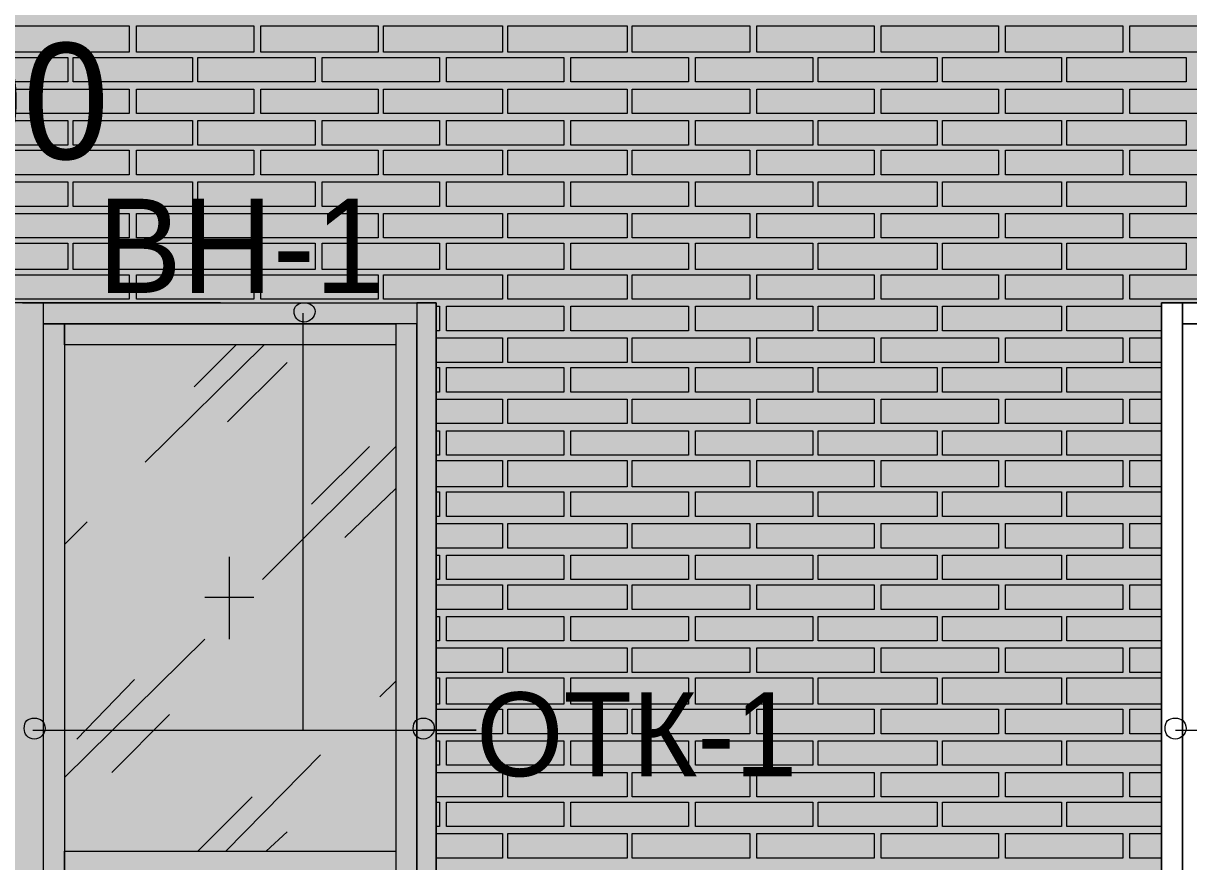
# Model space of a CAD drawing. Header units: millimetres. Extents: x -28928 to 100580, y -22867 to 36490.
# Drawn here: x -14820 to -12007, y 5580 to 7605 of the extents above; entities that cross this region are included whole.
import ezdxf

# ---------------------------------------------------------------- set-up
doc = ezdxf.new("R2010")
doc.units = ezdxf.units.MM
doc.layers.add('PDF _Геометрия', color=7, linetype='Continuous', true_color=0x8f8e8d)
doc.layers.add('PDF _Сплошная заливка', color=7, linetype='Continuous', true_color=0xffffff)
doc.layers.add('PDF _Текст', color=7, linetype='Continuous')

msp = doc.modelspace()

# ---------------------------------------------------------------- hatches: boundary and pattern name
at = {"layer": 'PDF _Сплошная заливка', "true_color": 0xdcd6cf, "transparency": 33554559}
h = msp.add_hatch(color=254, dxfattribs=at)
h.paths.add_polyline_path([(-15922.40610003837, -4713.187073485198), (-15922.40610003837, -1463.956304254396), (-13823.94456157681, -1463.956304254396), (-13823.94456157681, -4713.187073485198), (-13561.63686926911, -4713.187073485198), (-13561.63686926911, -1163.571688869772), (-19459.3291769615, -1163.571688869772), (-19459.3291769615, -4713.187073485198), (-17919.32917696148, -4713.187073485198), (-17919.32917696148, -1463.956304254396), (-16518.94456157684, -1463.956304254396), (-16518.94456157684, -4713.187073485198)])
h.paths.add_polyline_path([(-19700.48302311534, -482.4178427159131), (-9335.098407730602, -482.4178427159131), (-9335.098407730602, 4217.966772668751), (-12072.40610003833, 4217.966772668751), (-12072.40610003833, 6929.889849591866), (-9335.098407730602, 6929.889849591866), (-9335.098407730602, 9028.35138805342), (-21815.86763849998, 9028.35138805342), (-21815.86763849998, -4713.187073485198), (-19776.63686926919, -4713.187073485198), (-19776.63686926919, -727.8024581005411), (-19730.09840773073, -727.8024581005411), (-19730.09840773073, -820.8793811774594), (-19708.94456157688, -820.8793811774594), (-19708.94456157688, -719.3409196389985), (-19700.48302311534, -719.3409196389985)])
h.paths.add_polyline_path([(-10972.40610003832, -4713.187073485198), (-10972.40610003832, -1463.956304254396), (-9576.252253884453, -1463.956304254396), (-9576.252253884453, -4713.187073485198), (-9335.098407730602, -4713.187073485198), (-9335.098407730602, -1163.571688869772), (-13383.9445615768, -1163.571688869772), (-13383.9445615768, -4713.187073485198), (-13121.63686926912, -4713.187073485198), (-13121.63686926912, -1463.956304254396), (-11323.55994619217, -1463.956304254396), (-11323.55994619217, -4713.187073485198)])

# ---------------------------------------------------------------- linework, layer by layer
at = {"layer": 'PDF _Геометрия', "lineweight": 9}
for points in [[(-14564.32917696143, 7534.889849591858), (-14703.94456157682, 7534.889849591858), (-14847.79071542299, 7534.889849591858), (-14847.79071542299, 7598.351388053397), (-14703.94456157682, 7598.351388053397), (-14564.32917696143, 7598.351388053397)], [(-14263.94456157683, 7534.889849591858), (-14407.79071542298, 7534.889849591858), (-14547.40610003836, 7534.889849591858), (-14547.40610003836, 7598.351388053397), (-14407.79071542298, 7598.351388053397), (-14263.94456157683, 7598.351388053397)], [(-13963.5599461922, 7534.889849591858), (-14107.40610003835, 7534.889849591858), (-14247.02148465374, 7534.889849591858), (-14247.02148465374, 7598.351388053397), (-14107.40610003835, 7598.351388053397), (-13963.5599461922, 7598.351388053397)], [(-13663.17533080758, 7534.889849591858), (-13807.02148465374, 7534.889849591858), (-13950.86763849989, 7534.889849591858), (-13950.86763849989, 7598.351388053397), (-13807.02148465374, 7598.351388053397), (-13663.17533080758, 7598.351388053397)], [(-13362.79071542297, 7534.889849591858), (-13506.63686926912, 7534.889849591858), (-13650.48302311527, 7534.889849591858), (-13650.48302311527, 7598.351388053397), (-13506.63686926912, 7598.351388053397), (-13362.79071542297, 7598.351388053397)], [(-13066.63686926911, 7534.889849591858), (-13206.25225388449, 7534.889849591858), (-13350.09840773066, 7534.889849591858), (-13350.09840773066, 7598.351388053397), (-13206.25225388449, 7598.351388053397), (-13066.63686926911, 7598.351388053397)], [(-12766.2522538845, 7534.889849591858), (-12905.86763849989, 7534.889849591858), (-13049.71379234604, 7534.889849591858), (-13049.71379234604, 7598.351388053397), (-12905.86763849989, 7598.351388053397), (-12766.2522538845, 7598.351388053397)], [(-12465.86763849988, 7534.889849591858), (-12605.48302311526, 7534.889849591858), (-12749.32917696141, 7534.889849591858), (-12749.32917696141, 7598.351388053397), (-12605.48302311526, 7598.351388053397), (-12465.86763849988, 7598.351388053397)], [(-12165.48302311525, 7534.889849591858), (-12309.32917696142, 7534.889849591858), (-12448.94456157681, 7534.889849591858), (-12448.94456157681, 7598.351388053397), (-12309.32917696142, 7598.351388053397), (-12165.48302311525, 7598.351388053397)], [(-11865.09840773065, 7534.889849591858), (-12008.94456157679, 7534.889849591858), (-12148.55994619218, 7534.889849591858), (-12148.55994619218, 7598.351388053397), (-12008.94456157679, 7598.351388053397), (-11865.09840773065, 7598.351388053397)], [(-14712.40610003836, 7522.19754189955), (-14712.40610003836, 7462.966772668795), (-15000.09840773068, 7462.966772668795), (-15000.09840773068, 7522.19754189955)], [(-14412.02148465374, 7522.19754189955), (-14412.02148465374, 7462.966772668795), (-14699.71379234606, 7462.966772668795), (-14699.71379234606, 7522.19754189955)], [(-14115.86763849989, 7522.19754189955), (-14115.86763849989, 7462.966772668795), (-14399.32917696143, 7462.966772668795), (-14399.32917696143, 7522.19754189955)], [(-13815.48302311527, 7522.19754189955), (-13815.48302311527, 7462.966772668795), (-14098.94456157682, 7462.966772668795), (-14098.94456157682, 7522.19754189955)], [(-13515.09840773066, 7522.19754189955), (-13515.09840773066, 7462.966772668795), (-13798.5599461922, 7462.966772668795), (-13798.5599461922, 7522.19754189955)], [(-13214.71379234604, 7522.19754189955), (-13214.71379234604, 7462.966772668795), (-13498.17533080757, 7462.966772668795), (-13498.17533080757, 7522.19754189955)], [(-12914.32917696141, 7522.19754189955), (-12914.32917696141, 7462.966772668795), (-13197.79071542297, 7462.966772668795), (-13197.79071542297, 7522.19754189955)], [(-12613.94456157681, 7522.19754189955), (-12613.94456157681, 7462.966772668795), (-12901.6368692691, 7462.966772668795), (-12901.6368692691, 7522.19754189955)], [(-12313.55994619218, 7522.19754189955), (-12313.55994619218, 7462.966772668795), (-12601.2522538845, 7462.966772668795), (-12601.2522538845, 7522.19754189955)], [(-12013.17533080756, 7522.19754189955), (-12013.17533080756, 7462.966772668795), (-12300.86763849987, 7462.966772668795), (-12300.86763849987, 7522.19754189955)], [(-14564.32917696143, 7386.812926514947), (-14703.94456157682, 7386.812926514947), (-14847.79071542299, 7386.812926514947), (-14847.79071542299, 7446.043695745706), (-14703.94456157682, 7446.043695745706), (-14564.32917696143, 7446.043695745706)], [(-14263.94456157683, 7386.812926514947), (-14407.79071542298, 7386.812926514947), (-14547.40610003836, 7386.812926514947), (-14547.40610003836, 7446.043695745706), (-14407.79071542298, 7446.043695745706), (-14263.94456157683, 7446.043695745706)], [(-13963.5599461922, 7386.812926514947), (-14107.40610003835, 7386.812926514947), (-14247.02148465374, 7386.812926514947), (-14247.02148465374, 7446.043695745706), (-14107.40610003835, 7446.043695745706), (-13963.5599461922, 7446.043695745706)], [(-13663.17533080758, 7386.812926514947), (-13807.02148465374, 7386.812926514947), (-13950.86763849989, 7386.812926514947), (-13950.86763849989, 7446.043695745706), (-13807.02148465374, 7446.043695745706), (-13663.17533080758, 7446.043695745706)], [(-13362.79071542297, 7386.812926514947), (-13506.63686926912, 7386.812926514947), (-13650.48302311527, 7386.812926514947), (-13650.48302311527, 7446.043695745706), (-13506.63686926912, 7446.043695745706), (-13362.79071542297, 7446.043695745706)], [(-13066.63686926911, 7386.812926514947), (-13206.25225388449, 7386.812926514947), (-13350.09840773066, 7386.812926514947), (-13350.09840773066, 7446.043695745706), (-13206.25225388449, 7446.043695745706), (-13066.63686926911, 7446.043695745706)], [(-12766.2522538845, 7386.812926514947), (-12905.86763849989, 7386.812926514947), (-13049.71379234604, 7386.812926514947), (-13049.71379234604, 7446.043695745706), (-12905.86763849989, 7446.043695745706), (-12766.2522538845, 7446.043695745706)], [(-12465.86763849988, 7386.812926514947), (-12605.48302311526, 7386.812926514947), (-12749.32917696141, 7386.812926514947), (-12749.32917696141, 7446.043695745706), (-12605.48302311526, 7446.043695745706), (-12465.86763849988, 7446.043695745706)], [(-12165.48302311525, 7386.812926514947), (-12309.32917696142, 7386.812926514947), (-12448.94456157681, 7386.812926514947), (-12448.94456157681, 7446.043695745706), (-12309.32917696142, 7446.043695745706), (-12165.48302311525, 7446.043695745706)], [(-11865.09840773065, 7386.812926514947), (-12008.94456157679, 7386.812926514947), (-12148.55994619218, 7386.812926514947), (-12148.55994619218, 7446.043695745706), (-12008.94456157679, 7446.043695745706), (-11865.09840773065, 7446.043695745706)], [(-14712.40610003836, 7369.889849591858), (-14712.40610003836, 7310.6590803611), (-15000.09840773068, 7310.6590803611), (-15000.09840773068, 7369.889849591858)], [(-14412.02148465374, 7369.889849591858), (-14412.02148465374, 7310.6590803611), (-14699.71379234606, 7310.6590803611), (-14699.71379234606, 7369.889849591858)], [(-14115.86763849989, 7369.889849591858), (-14115.86763849989, 7310.6590803611), (-14399.32917696143, 7310.6590803611), (-14399.32917696143, 7369.889849591858)], [(-13815.48302311527, 7369.889849591858), (-13815.48302311527, 7310.6590803611), (-14098.94456157682, 7310.6590803611), (-14098.94456157682, 7369.889849591858)], [(-13515.09840773066, 7369.889849591858), (-13515.09840773066, 7310.6590803611), (-13798.5599461922, 7310.6590803611), (-13798.5599461922, 7369.889849591858)], [(-13214.71379234604, 7369.889849591858), (-13214.71379234604, 7310.6590803611), (-13498.17533080757, 7310.6590803611), (-13498.17533080757, 7369.889849591858)], [(-12914.32917696141, 7369.889849591858), (-12914.32917696141, 7310.6590803611), (-13197.79071542297, 7310.6590803611), (-13197.79071542297, 7369.889849591858)], [(-12613.94456157681, 7369.889849591858), (-12613.94456157681, 7310.6590803611), (-12901.6368692691, 7310.6590803611), (-12901.6368692691, 7369.889849591858)], [(-12313.55994619218, 7369.889849591858), (-12313.55994619218, 7310.6590803611), (-12601.2522538845, 7310.6590803611), (-12601.2522538845, 7369.889849591858)], [(-12013.17533080756, 7369.889849591858), (-12013.17533080756, 7310.6590803611), (-12300.86763849987, 7310.6590803611), (-12300.86763849987, 7369.889849591858)], [(-14564.32917696143, 7238.736003438014), (-14703.94456157682, 7238.736003438014), (-14847.79071542299, 7238.736003438014), (-14847.79071542299, 7297.966772668791), (-14703.94456157682, 7297.966772668791), (-14564.32917696143, 7297.966772668791)], [(-14263.94456157683, 7238.736003438014), (-14407.79071542298, 7238.736003438014), (-14547.40610003836, 7238.736003438014), (-14547.40610003836, 7297.966772668791), (-14407.79071542298, 7297.966772668791), (-14263.94456157683, 7297.966772668791)], [(-13963.5599461922, 7238.736003438014), (-14107.40610003835, 7238.736003438014), (-14247.02148465374, 7238.736003438014), (-14247.02148465374, 7297.966772668791), (-14107.40610003835, 7297.966772668791), (-13963.5599461922, 7297.966772668791)], [(-13663.17533080758, 7238.736003438014), (-13807.02148465374, 7238.736003438014), (-13950.86763849989, 7238.736003438014), (-13950.86763849989, 7297.966772668791), (-13807.02148465374, 7297.966772668791), (-13663.17533080758, 7297.966772668791)], [(-13362.79071542297, 7238.736003438014), (-13506.63686926912, 7238.736003438014), (-13650.48302311527, 7238.736003438014), (-13650.48302311527, 7297.966772668791), (-13506.63686926912, 7297.966772668791), (-13362.79071542297, 7297.966772668791)], [(-13066.63686926911, 7238.736003438014), (-13206.25225388449, 7238.736003438014), (-13350.09840773066, 7238.736003438014), (-13350.09840773066, 7297.966772668791), (-13206.25225388449, 7297.966772668791), (-13066.63686926911, 7297.966772668791)], [(-12766.2522538845, 7238.736003438014), (-12905.86763849989, 7238.736003438014), (-13049.71379234604, 7238.736003438014), (-13049.71379234604, 7297.966772668791), (-12905.86763849989, 7297.966772668791), (-12766.2522538845, 7297.966772668791)], [(-12465.86763849988, 7238.736003438014), (-12605.48302311526, 7238.736003438014), (-12749.32917696141, 7238.736003438014), (-12749.32917696141, 7297.966772668791), (-12605.48302311526, 7297.966772668791), (-12465.86763849988, 7297.966772668791)], [(-12165.48302311525, 7238.736003438014), (-12309.32917696142, 7238.736003438014), (-12448.94456157681, 7238.736003438014), (-12448.94456157681, 7297.966772668791), (-12309.32917696142, 7297.966772668791), (-12165.48302311525, 7297.966772668791)], [(-11865.09840773065, 7238.736003438014), (-12008.94456157679, 7238.736003438014), (-12148.55994619218, 7238.736003438014), (-12148.55994619218, 7297.966772668791), (-12008.94456157679, 7297.966772668791), (-11865.09840773065, 7297.966772668791)], [(-14712.40610003836, 7221.812926514944), (-14712.40610003836, 7162.582157284171), (-15000.09840773068, 7162.582157284171), (-15000.09840773068, 7221.812926514944)], [(-14412.02148465374, 7221.812926514944), (-14412.02148465374, 7162.582157284171), (-14699.71379234606, 7162.582157284171), (-14699.71379234606, 7221.812926514944)], [(-14115.86763849989, 7221.812926514944), (-14115.86763849989, 7162.582157284171), (-14399.32917696143, 7162.582157284171), (-14399.32917696143, 7221.812926514944)], [(-13815.48302311527, 7221.812926514944), (-13815.48302311527, 7162.582157284171), (-14098.94456157682, 7162.582157284171), (-14098.94456157682, 7221.812926514944)], [(-13515.09840773066, 7221.812926514944), (-13515.09840773066, 7162.582157284171), (-13798.5599461922, 7162.582157284171), (-13798.5599461922, 7221.812926514944)], [(-13214.71379234604, 7221.812926514944), (-13214.71379234604, 7162.582157284171), (-13498.17533080757, 7162.582157284171), (-13498.17533080757, 7221.812926514944)], [(-12914.32917696141, 7221.812926514944), (-12914.32917696141, 7162.582157284171), (-13197.79071542297, 7162.582157284171), (-13197.79071542297, 7221.812926514944)], [(-12613.94456157681, 7221.812926514944), (-12613.94456157681, 7162.582157284171), (-12901.6368692691, 7162.582157284171), (-12901.6368692691, 7221.812926514944)], [(-12313.55994619218, 7221.812926514944), (-12313.55994619218, 7162.582157284171), (-12601.2522538845, 7162.582157284171), (-12601.2522538845, 7221.812926514944)], [(-12013.17533080756, 7221.812926514944), (-12013.17533080756, 7162.582157284171), (-12300.86763849987, 7162.582157284171), (-12300.86763849987, 7221.812926514944)], [(-14564.32917696143, 7086.428311130323), (-14703.94456157682, 7086.428311130323), (-14847.79071542299, 7086.428311130323), (-14847.79071542299, 7145.659080361096), (-14703.94456157682, 7145.659080361096), (-14564.32917696143, 7145.659080361096)], [(-14263.94456157683, 7086.428311130323), (-14407.79071542298, 7086.428311130323), (-14547.40610003836, 7086.428311130323), (-14547.40610003836, 7145.659080361096), (-14407.79071542298, 7145.659080361096), (-14263.94456157683, 7145.659080361096)], [(-13963.5599461922, 7086.428311130323), (-14107.40610003835, 7086.428311130323), (-14247.02148465374, 7086.428311130323), (-14247.02148465374, 7145.659080361096), (-14107.40610003835, 7145.659080361096), (-13963.5599461922, 7145.659080361096)], [(-13663.17533080758, 7086.428311130323), (-13807.02148465374, 7086.428311130323), (-13950.86763849989, 7086.428311130323), (-13950.86763849989, 7145.659080361096), (-13807.02148465374, 7145.659080361096), (-13663.17533080758, 7145.659080361096)], [(-13362.79071542297, 7086.428311130323), (-13506.63686926912, 7086.428311130323), (-13650.48302311527, 7086.428311130323), (-13650.48302311527, 7145.659080361096), (-13506.63686926912, 7145.659080361096), (-13362.79071542297, 7145.659080361096)], [(-13066.63686926911, 7086.428311130323), (-13206.25225388449, 7086.428311130323), (-13350.09840773066, 7086.428311130323), (-13350.09840773066, 7145.659080361096), (-13206.25225388449, 7145.659080361096), (-13066.63686926911, 7145.659080361096)], [(-12766.2522538845, 7086.428311130323), (-12905.86763849989, 7086.428311130323), (-13049.71379234604, 7086.428311130323), (-13049.71379234604, 7145.659080361096), (-12905.86763849989, 7145.659080361096), (-12766.2522538845, 7145.659080361096)], [(-12465.86763849988, 7086.428311130323), (-12605.48302311526, 7086.428311130323), (-12749.32917696141, 7086.428311130323), (-12749.32917696141, 7145.659080361096), (-12605.48302311526, 7145.659080361096), (-12465.86763849988, 7145.659080361096)], [(-12165.48302311525, 7086.428311130323), (-12309.32917696142, 7086.428311130323), (-12448.94456157681, 7086.428311130323), (-12448.94456157681, 7145.659080361096), (-12309.32917696142, 7145.659080361096), (-12165.48302311525, 7145.659080361096)], [(-11865.09840773065, 7086.428311130323), (-12008.94456157679, 7086.428311130323), (-12148.55994619218, 7086.428311130323), (-12148.55994619218, 7145.659080361096), (-12008.94456157679, 7145.659080361096), (-11865.09840773065, 7145.659080361096)], [(-14712.40610003836, 7073.736003438014), (-14712.40610003836, 7010.274464976475), (-15000.09840773068, 7010.274464976475), (-15000.09840773068, 7073.736003438014)], [(-14412.02148465374, 7073.736003438014), (-14412.02148465374, 7010.274464976475), (-14699.71379234606, 7010.274464976475), (-14699.71379234606, 7073.736003438014)], [(-14115.86763849989, 7073.736003438014), (-14115.86763849989, 7010.274464976475), (-14399.32917696143, 7010.274464976475), (-14399.32917696143, 7073.736003438014)], [(-13815.48302311527, 7073.736003438014), (-13815.48302311527, 7010.274464976475), (-14098.94456157682, 7010.274464976475), (-14098.94456157682, 7073.736003438014)], [(-13515.09840773066, 7073.736003438014), (-13515.09840773066, 7010.274464976475), (-13798.5599461922, 7010.274464976475), (-13798.5599461922, 7073.736003438014)], [(-13214.71379234604, 7073.736003438014), (-13214.71379234604, 7010.274464976475), (-13498.17533080757, 7010.274464976475), (-13498.17533080757, 7073.736003438014)], [(-12914.32917696141, 7073.736003438014), (-12914.32917696141, 7010.274464976475), (-13197.79071542297, 7010.274464976475), (-13197.79071542297, 7073.736003438014)], [(-12613.94456157681, 7073.736003438014), (-12613.94456157681, 7010.274464976475), (-12901.6368692691, 7010.274464976475), (-12901.6368692691, 7073.736003438014)], [(-12313.55994619218, 7073.736003438014), (-12313.55994619218, 7010.274464976475), (-12601.2522538845, 7010.274464976475), (-12601.2522538845, 7073.736003438014)], [(-12013.17533080756, 7073.736003438014), (-12013.17533080756, 7010.274464976475), (-12300.86763849987, 7010.274464976475), (-12300.86763849987, 7073.736003438014)], [(-14564.32917696143, 6938.35138805339), (-14703.94456157682, 6938.35138805339), (-14847.79071542299, 6938.35138805339), (-14847.79071542299, 6997.582157284167), (-14703.94456157682, 6997.582157284167), (-14564.32917696143, 6997.582157284167)], [(-14263.94456157683, 6938.35138805339), (-14407.79071542298, 6938.35138805339), (-14547.40610003836, 6938.35138805339), (-14547.40610003836, 6997.582157284167), (-14407.79071542298, 6997.582157284167), (-14263.94456157683, 6997.582157284167)], [(-13963.5599461922, 6938.35138805339), (-14107.40610003835, 6938.35138805339), (-14247.02148465374, 6938.35138805339), (-14247.02148465374, 6997.582157284167), (-14107.40610003835, 6997.582157284167), (-13963.5599461922, 6997.582157284167)], [(-13663.17533080758, 6938.35138805339), (-13807.02148465374, 6938.35138805339), (-13950.86763849989, 6938.35138805339), (-13950.86763849989, 6997.582157284167), (-13807.02148465374, 6997.582157284167), (-13663.17533080758, 6997.582157284167)], [(-13362.79071542297, 6938.35138805339), (-13506.63686926912, 6938.35138805339), (-13650.48302311527, 6938.35138805339), (-13650.48302311527, 6997.582157284167), (-13506.63686926912, 6997.582157284167), (-13362.79071542297, 6997.582157284167)], [(-13066.63686926911, 6938.35138805339), (-13206.25225388449, 6938.35138805339), (-13350.09840773066, 6938.35138805339), (-13350.09840773066, 6997.582157284167), (-13206.25225388449, 6997.582157284167), (-13066.63686926911, 6997.582157284167)], [(-12766.2522538845, 6938.35138805339), (-12905.86763849989, 6938.35138805339), (-13049.71379234604, 6938.35138805339), (-13049.71379234604, 6997.582157284167), (-12905.86763849989, 6997.582157284167), (-12766.2522538845, 6997.582157284167)], [(-12465.86763849988, 6938.35138805339), (-12605.48302311526, 6938.35138805339), (-12749.32917696141, 6938.35138805339), (-12749.32917696141, 6997.582157284167), (-12605.48302311526, 6997.582157284167), (-12465.86763849988, 6997.582157284167)], [(-12165.48302311525, 6938.35138805339), (-12309.32917696142, 6938.35138805339), (-12448.94456157681, 6938.35138805339), (-12448.94456157681, 6997.582157284167), (-12309.32917696142, 6997.582157284167), (-12165.48302311525, 6997.582157284167)], [(-11865.09840773065, 6938.35138805339), (-12008.94456157679, 6938.35138805339), (-12148.55994619218, 6938.35138805339), (-12148.55994619218, 6997.582157284167), (-12008.94456157679, 6997.582157284167), (-11865.09840773065, 6997.582157284167)], [(-13515.09840773066, 6921.428311130319), (-13515.09840773066, 6862.197541899543), (-13798.5599461922, 6862.197541899543), (-13798.5599461922, 6921.428311130319)], [(-13214.71379234604, 6921.428311130319), (-13214.71379234604, 6862.197541899543), (-13498.17533080757, 6862.197541899543), (-13498.17533080757, 6921.428311130319)], [(-12914.32917696141, 6921.428311130319), (-12914.32917696141, 6862.197541899543), (-13197.79071542297, 6862.197541899543), (-13197.79071542297, 6921.428311130319)], [(-12613.94456157681, 6921.428311130319), (-12613.94456157681, 6862.197541899543), (-12901.6368692691, 6862.197541899543), (-12901.6368692691, 6921.428311130319)], [(-12313.55994619218, 6921.428311130319), (-12313.55994619218, 6862.197541899543), (-12601.2522538845, 6862.197541899543), (-12601.2522538845, 6921.428311130319)], [(-13362.79071542297, 6786.043695745699), (-13506.63686926912, 6786.043695745699), (-13650.48302311527, 6786.043695745699), (-13650.48302311527, 6845.274464976472), (-13506.63686926912, 6845.274464976472), (-13362.79071542297, 6845.274464976472)], [(-13066.63686926911, 6786.043695745699), (-13206.25225388449, 6786.043695745699), (-13350.09840773066, 6786.043695745699), (-13350.09840773066, 6845.274464976472), (-13206.25225388449, 6845.274464976472), (-13066.63686926911, 6845.274464976472)], [(-12766.2522538845, 6786.043695745699), (-12905.86763849989, 6786.043695745699), (-13049.71379234604, 6786.043695745699), (-13049.71379234604, 6845.274464976472), (-12905.86763849989, 6845.274464976472), (-12766.2522538845, 6845.274464976472)], [(-12465.86763849988, 6786.043695745699), (-12605.48302311526, 6786.043695745699), (-12749.32917696141, 6786.043695745699), (-12749.32917696141, 6845.274464976472), (-12605.48302311526, 6845.274464976472), (-12465.86763849988, 6845.274464976472)], [(-12165.48302311525, 6786.043695745699), (-12309.32917696142, 6786.043695745699), (-12448.94456157681, 6786.043695745699), (-12448.94456157681, 6845.274464976472), (-12309.32917696142, 6845.274464976472), (-12165.48302311525, 6845.274464976472)], [(-13515.09840773066, 6773.35138805339), (-13515.09840773066, 6714.120618822632), (-13798.5599461922, 6714.120618822632), (-13798.5599461922, 6773.35138805339)], [(-13214.71379234604, 6773.35138805339), (-13214.71379234604, 6714.120618822632), (-13498.17533080757, 6714.120618822632), (-13498.17533080757, 6773.35138805339)], [(-12914.32917696141, 6773.35138805339), (-12914.32917696141, 6714.120618822632), (-13197.79071542297, 6714.120618822632), (-13197.79071542297, 6773.35138805339)], [(-12613.94456157681, 6773.35138805339), (-12613.94456157681, 6714.120618822632), (-12901.6368692691, 6714.120618822632), (-12901.6368692691, 6773.35138805339)], [(-12313.55994619218, 6773.35138805339), (-12313.55994619218, 6714.120618822632), (-12601.2522538845, 6714.120618822632), (-12601.2522538845, 6773.35138805339)], [(-13362.79071542297, 6637.966772668784), (-13506.63686926912, 6637.966772668784), (-13650.48302311527, 6637.966772668784), (-13650.48302311527, 6697.197541899543), (-13506.63686926912, 6697.197541899543), (-13362.79071542297, 6697.197541899543)], [(-13066.63686926911, 6637.966772668784), (-13206.25225388449, 6637.966772668784), (-13350.09840773066, 6637.966772668784), (-13350.09840773066, 6697.197541899543), (-13206.25225388449, 6697.197541899543), (-13066.63686926911, 6697.197541899543)], [(-12766.2522538845, 6637.966772668784), (-12905.86763849989, 6637.966772668784), (-13049.71379234604, 6637.966772668784), (-13049.71379234604, 6697.197541899543), (-12905.86763849989, 6697.197541899543), (-12766.2522538845, 6697.197541899543)], [(-12465.86763849988, 6637.966772668784), (-12605.48302311526, 6637.966772668784), (-12749.32917696141, 6637.966772668784), (-12749.32917696141, 6697.197541899543), (-12605.48302311526, 6697.197541899543), (-12465.86763849988, 6697.197541899543)], [(-12165.48302311525, 6637.966772668784), (-12309.32917696142, 6637.966772668784), (-12448.94456157681, 6637.966772668784), (-12448.94456157681, 6697.197541899543), (-12309.32917696142, 6697.197541899543), (-12165.48302311525, 6697.197541899543)], [(-13515.09840773066, 6621.043695745695), (-13515.09840773066, 6561.812926514936), (-13798.5599461922, 6561.812926514936), (-13798.5599461922, 6621.043695745695)], [(-13214.71379234604, 6621.043695745695), (-13214.71379234604, 6561.812926514936), (-13498.17533080757, 6561.812926514936), (-13498.17533080757, 6621.043695745695)], [(-12914.32917696141, 6621.043695745695), (-12914.32917696141, 6561.812926514936), (-13197.79071542297, 6561.812926514936), (-13197.79071542297, 6621.043695745695)], [(-12613.94456157681, 6621.043695745695), (-12613.94456157681, 6561.812926514936), (-12901.6368692691, 6561.812926514936), (-12901.6368692691, 6621.043695745695)], [(-12313.55994619218, 6621.043695745695), (-12313.55994619218, 6561.812926514936), (-12601.2522538845, 6561.812926514936), (-12601.2522538845, 6621.043695745695)], [(-13362.79071542297, 6485.659080361089), (-13506.63686926912, 6485.659080361089), (-13650.48302311527, 6485.659080361089), (-13650.48302311527, 6549.120618822628), (-13506.63686926912, 6549.120618822628), (-13362.79071542297, 6549.120618822628)], [(-13066.63686926911, 6485.659080361089), (-13206.25225388449, 6485.659080361089), (-13350.09840773066, 6485.659080361089), (-13350.09840773066, 6549.120618822628), (-13206.25225388449, 6549.120618822628), (-13066.63686926911, 6549.120618822628)], [(-12766.2522538845, 6485.659080361089), (-12905.86763849989, 6485.659080361089), (-13049.71379234604, 6485.659080361089), (-13049.71379234604, 6549.120618822628), (-12905.86763849989, 6549.120618822628), (-12766.2522538845, 6549.120618822628)], [(-12465.86763849988, 6485.659080361089), (-12605.48302311526, 6485.659080361089), (-12749.32917696141, 6485.659080361089), (-12749.32917696141, 6549.120618822628), (-12605.48302311526, 6549.120618822628), (-12465.86763849988, 6549.120618822628)], [(-12165.48302311525, 6485.659080361089), (-12309.32917696142, 6485.659080361089), (-12448.94456157681, 6485.659080361089), (-12448.94456157681, 6549.120618822628), (-12309.32917696142, 6549.120618822628), (-12165.48302311525, 6549.120618822628)], [(-13515.09840773066, 6472.966772668784), (-13515.09840773066, 6413.736003438007), (-13798.5599461922, 6413.736003438007), (-13798.5599461922, 6472.966772668784)], [(-13214.71379234604, 6472.966772668784), (-13214.71379234604, 6413.736003438007), (-13498.17533080757, 6413.736003438007), (-13498.17533080757, 6472.966772668784)], [(-12914.32917696141, 6472.966772668784), (-12914.32917696141, 6413.736003438007), (-13197.79071542297, 6413.736003438007), (-13197.79071542297, 6472.966772668784)], [(-12613.94456157681, 6472.966772668784), (-12613.94456157681, 6413.736003438007), (-12901.6368692691, 6413.736003438007), (-12901.6368692691, 6472.966772668784)], [(-12313.55994619218, 6472.966772668784), (-12313.55994619218, 6413.736003438007), (-12601.2522538845, 6413.736003438007), (-12601.2522538845, 6472.966772668784)], [(-13362.79071542297, 6337.58215728416), (-13506.63686926912, 6337.58215728416), (-13650.48302311527, 6337.58215728416), (-13650.48302311527, 6396.812926514936), (-13506.63686926912, 6396.812926514936), (-13362.79071542297, 6396.812926514936)], [(-13066.63686926911, 6337.58215728416), (-13206.25225388449, 6337.58215728416), (-13350.09840773066, 6337.58215728416), (-13350.09840773066, 6396.812926514936), (-13206.25225388449, 6396.812926514936), (-13066.63686926911, 6396.812926514936)], [(-12766.2522538845, 6337.58215728416), (-12905.86763849989, 6337.58215728416), (-13049.71379234604, 6337.58215728416), (-13049.71379234604, 6396.812926514936), (-12905.86763849989, 6396.812926514936), (-12766.2522538845, 6396.812926514936)], [(-12465.86763849988, 6337.58215728416), (-12605.48302311526, 6337.58215728416), (-12749.32917696141, 6337.58215728416), (-12749.32917696141, 6396.812926514936), (-12605.48302311526, 6396.812926514936), (-12465.86763849988, 6396.812926514936)], [(-12165.48302311525, 6337.58215728416), (-12309.32917696142, 6337.58215728416), (-12448.94456157681, 6337.58215728416), (-12448.94456157681, 6396.812926514936), (-12309.32917696142, 6396.812926514936), (-12165.48302311525, 6396.812926514936)], [(-13515.09840773066, 6320.659080361089), (-13515.09840773066, 6261.428311130312), (-13798.5599461922, 6261.428311130312), (-13798.5599461922, 6320.659080361089)], [(-13214.71379234604, 6320.659080361089), (-13214.71379234604, 6261.428311130312), (-13498.17533080757, 6261.428311130312), (-13498.17533080757, 6320.659080361089)], [(-12914.32917696141, 6320.659080361089), (-12914.32917696141, 6261.428311130312), (-13197.79071542297, 6261.428311130312), (-13197.79071542297, 6320.659080361089)], [(-12613.94456157681, 6320.659080361089), (-12613.94456157681, 6261.428311130312), (-12901.6368692691, 6261.428311130312), (-12901.6368692691, 6320.659080361089)], [(-12313.55994619218, 6320.659080361089), (-12313.55994619218, 6261.428311130312), (-12601.2522538845, 6261.428311130312), (-12601.2522538845, 6320.659080361089)], [(-13362.79071542297, 6189.505234207227), (-13506.63686926912, 6189.505234207227), (-13650.48302311527, 6189.505234207227), (-13650.48302311527, 6248.736003438004), (-13506.63686926912, 6248.736003438004), (-13362.79071542297, 6248.736003438004)], [(-13066.63686926911, 6189.505234207227), (-13206.25225388449, 6189.505234207227), (-13350.09840773066, 6189.505234207227), (-13350.09840773066, 6248.736003438004), (-13206.25225388449, 6248.736003438004), (-13066.63686926911, 6248.736003438004)], [(-12766.2522538845, 6189.505234207227), (-12905.86763849989, 6189.505234207227), (-13049.71379234604, 6189.505234207227), (-13049.71379234604, 6248.736003438004), (-12905.86763849989, 6248.736003438004), (-12766.2522538845, 6248.736003438004)], [(-12465.86763849988, 6189.505234207227), (-12605.48302311526, 6189.505234207227), (-12749.32917696141, 6189.505234207227), (-12749.32917696141, 6248.736003438004), (-12605.48302311526, 6248.736003438004), (-12465.86763849988, 6248.736003438004)], [(-12165.48302311525, 6189.505234207227), (-12309.32917696142, 6189.505234207227), (-12448.94456157681, 6189.505234207227), (-12448.94456157681, 6248.736003438004), (-12309.32917696142, 6248.736003438004), (-12165.48302311525, 6248.736003438004)], [(-13515.09840773066, 6172.582157284156), (-13515.09840773066, 6113.351388053383), (-13798.5599461922, 6113.351388053383), (-13798.5599461922, 6172.582157284156)], [(-13214.71379234604, 6172.582157284156), (-13214.71379234604, 6113.351388053383), (-13498.17533080757, 6113.351388053383), (-13498.17533080757, 6172.582157284156)], [(-12914.32917696141, 6172.582157284156), (-12914.32917696141, 6113.351388053383), (-13197.79071542297, 6113.351388053383), (-13197.79071542297, 6172.582157284156)], [(-12613.94456157681, 6172.582157284156), (-12613.94456157681, 6113.351388053383), (-12901.6368692691, 6113.351388053383), (-12901.6368692691, 6172.582157284156)], [(-12313.55994619218, 6172.582157284156), (-12313.55994619218, 6113.351388053383), (-12601.2522538845, 6113.351388053383), (-12601.2522538845, 6172.582157284156)], [(-13362.79071542297, 6037.197541899535), (-13506.63686926912, 6037.197541899535), (-13650.48302311527, 6037.197541899535), (-13650.48302311527, 6096.428311130312), (-13506.63686926912, 6096.428311130312), (-13362.79071542297, 6096.428311130312)], [(-13066.63686926911, 6037.197541899535), (-13206.25225388449, 6037.197541899535), (-13350.09840773066, 6037.197541899535), (-13350.09840773066, 6096.428311130312), (-13206.25225388449, 6096.428311130312), (-13066.63686926911, 6096.428311130312)], [(-12766.2522538845, 6037.197541899535), (-12905.86763849989, 6037.197541899535), (-13049.71379234604, 6037.197541899535), (-13049.71379234604, 6096.428311130312), (-12905.86763849989, 6096.428311130312), (-12766.2522538845, 6096.428311130312)], [(-12465.86763849988, 6037.197541899535), (-12605.48302311526, 6037.197541899535), (-12749.32917696141, 6037.197541899535), (-12749.32917696141, 6096.428311130312), (-12605.48302311526, 6096.428311130312), (-12465.86763849988, 6096.428311130312)], [(-12165.48302311525, 6037.197541899535), (-12309.32917696142, 6037.197541899535), (-12448.94456157681, 6037.197541899535), (-12448.94456157681, 6096.428311130312), (-12309.32917696142, 6096.428311130312), (-12165.48302311525, 6096.428311130312)], [(-13515.09840773066, 6024.505234207227), (-13515.09840773066, 5961.043695745688), (-13798.5599461922, 5961.043695745688), (-13798.5599461922, 6024.505234207227)], [(-13214.71379234604, 6024.505234207227), (-13214.71379234604, 5961.043695745688), (-13498.17533080757, 5961.043695745688), (-13498.17533080757, 6024.505234207227)], [(-12914.32917696141, 6024.505234207227), (-12914.32917696141, 5961.043695745688), (-13197.79071542297, 5961.043695745688), (-13197.79071542297, 6024.505234207227)], [(-12613.94456157681, 6024.505234207227), (-12613.94456157681, 5961.043695745688), (-12901.6368692691, 5961.043695745688), (-12901.6368692691, 6024.505234207227)], [(-12313.55994619218, 6024.505234207227), (-12313.55994619218, 5961.043695745688), (-12601.2522538845, 5961.043695745688), (-12601.2522538845, 6024.505234207227)], [(-13362.79071542297, 5889.120618822621), (-13506.63686926912, 5889.120618822621), (-13650.48302311527, 5889.120618822621), (-13650.48302311527, 5948.351388053379), (-13506.63686926912, 5948.351388053379), (-13362.79071542297, 5948.351388053379)], [(-13066.63686926911, 5889.120618822621), (-13206.25225388449, 5889.120618822621), (-13350.09840773066, 5889.120618822621), (-13350.09840773066, 5948.351388053379), (-13206.25225388449, 5948.351388053379), (-13066.63686926911, 5948.351388053379)], [(-12766.2522538845, 5889.120618822621), (-12905.86763849989, 5889.120618822621), (-13049.71379234604, 5889.120618822621), (-13049.71379234604, 5948.351388053379), (-12905.86763849989, 5948.351388053379), (-12766.2522538845, 5948.351388053379)], [(-12465.86763849988, 5889.120618822621), (-12605.48302311526, 5889.120618822621), (-12749.32917696141, 5889.120618822621), (-12749.32917696141, 5948.351388053379), (-12605.48302311526, 5948.351388053379), (-12465.86763849988, 5948.351388053379)], [(-12165.48302311525, 5889.120618822621), (-12309.32917696142, 5889.120618822621), (-12448.94456157681, 5889.120618822621), (-12448.94456157681, 5948.351388053379), (-12309.32917696142, 5948.351388053379), (-12165.48302311525, 5948.351388053379)], [(-13515.09840773066, 5872.197541899532), (-13515.09840773066, 5812.966772668777), (-13798.5599461922, 5812.966772668777), (-13798.5599461922, 5872.197541899532)], [(-13214.71379234604, 5872.197541899532), (-13214.71379234604, 5812.966772668777), (-13498.17533080757, 5812.966772668777), (-13498.17533080757, 5872.197541899532)], [(-12914.32917696141, 5872.197541899532), (-12914.32917696141, 5812.966772668777), (-13197.79071542297, 5812.966772668777), (-13197.79071542297, 5872.197541899532)], [(-12613.94456157681, 5872.197541899532), (-12613.94456157681, 5812.966772668777), (-12901.6368692691, 5812.966772668777), (-12901.6368692691, 5872.197541899532)], [(-12313.55994619218, 5872.197541899532), (-12313.55994619218, 5812.966772668777), (-12601.2522538845, 5812.966772668777), (-12601.2522538845, 5872.197541899532)], [(-13362.79071542297, 5736.812926514929), (-13506.63686926912, 5736.812926514929), (-13650.48302311527, 5736.812926514929), (-13650.48302311527, 5796.043695745684), (-13506.63686926912, 5796.043695745684), (-13362.79071542297, 5796.043695745684)], [(-13066.63686926911, 5736.812926514929), (-13206.25225388449, 5736.812926514929), (-13350.09840773066, 5736.812926514929), (-13350.09840773066, 5796.043695745684), (-13206.25225388449, 5796.043695745684), (-13066.63686926911, 5796.043695745684)], [(-12766.2522538845, 5736.812926514929), (-12905.86763849989, 5736.812926514929), (-13049.71379234604, 5736.812926514929), (-13049.71379234604, 5796.043695745684), (-12905.86763849989, 5796.043695745684), (-12766.2522538845, 5796.043695745684)], [(-12465.86763849988, 5736.812926514929), (-12605.48302311526, 5736.812926514929), (-12749.32917696141, 5736.812926514929), (-12749.32917696141, 5796.043695745684), (-12605.48302311526, 5796.043695745684), (-12465.86763849988, 5796.043695745684)], [(-12165.48302311525, 5736.812926514929), (-12309.32917696142, 5736.812926514929), (-12448.94456157681, 5736.812926514929), (-12448.94456157681, 5796.043695745684), (-12309.32917696142, 5796.043695745684), (-12165.48302311525, 5796.043695745684)], [(-13515.09840773066, 5724.120618822621), (-13515.09840773066, 5664.889849591844), (-13798.5599461922, 5664.889849591844), (-13798.5599461922, 5724.120618822621)], [(-13214.71379234604, 5724.120618822621), (-13214.71379234604, 5664.889849591844), (-13498.17533080757, 5664.889849591844), (-13498.17533080757, 5724.120618822621)], [(-12914.32917696141, 5724.120618822621), (-12914.32917696141, 5664.889849591844), (-13197.79071542297, 5664.889849591844), (-13197.79071542297, 5724.120618822621)], [(-12613.94456157681, 5724.120618822621), (-12613.94456157681, 5664.889849591844), (-12901.6368692691, 5664.889849591844), (-12901.6368692691, 5724.120618822621)], [(-12313.55994619218, 5724.120618822621), (-12313.55994619218, 5664.889849591844), (-12601.2522538845, 5664.889849591844), (-12601.2522538845, 5724.120618822621)], [(-13362.79071542297, 5588.736003437996), (-13506.63686926912, 5588.736003437996), (-13650.48302311527, 5588.736003437996), (-13650.48302311527, 5647.966772668773), (-13506.63686926912, 5647.966772668773), (-13362.79071542297, 5647.966772668773)], [(-13066.63686926911, 5588.736003437996), (-13206.25225388449, 5588.736003437996), (-13350.09840773066, 5588.736003437996), (-13350.09840773066, 5647.966772668773), (-13206.25225388449, 5647.966772668773), (-13066.63686926911, 5647.966772668773)], [(-12766.2522538845, 5588.736003437996), (-12905.86763849989, 5588.736003437996), (-13049.71379234604, 5588.736003437996), (-13049.71379234604, 5647.966772668773), (-12905.86763849989, 5647.966772668773), (-12766.2522538845, 5647.966772668773)], [(-12465.86763849988, 5588.736003437996), (-12605.48302311526, 5588.736003437996), (-12749.32917696141, 5588.736003437996), (-12749.32917696141, 5647.966772668773), (-12605.48302311526, 5647.966772668773), (-12465.86763849988, 5647.966772668773)], [(-12165.48302311525, 5588.736003437996), (-12309.32917696142, 5588.736003437996), (-12448.94456157681, 5588.736003437996), (-12448.94456157681, 5647.966772668773), (-12309.32917696142, 5647.966772668773), (-12165.48302311525, 5647.966772668773)]]:
    msp.add_lwpolyline(points, close=True, dxfattribs=at)
at = {"layer": 'PDF _Геометрия', "color": 7, "lineweight": 9}
for points in [[(-14344.32917696144, 6929.889849591866), (-14894.32917696144, 6929.889849591866), (-15114.32917696145, 6929.889849591866), (-15114.32917696145, 7230.274464976472), (-15913.94456157685, 7230.274464976472)], [(-14771.63686926914, 4239.120618822602), (-14771.63686926914, 4306.812926514907), (-14771.63686926914, 5580.274464976454), (-14771.63686926914, 6879.120618822635), (-14720.86763849991, 6879.120618822635), (-14720.86763849991, 5580.274464976454), (-14720.86763849991, 4281.42831113029), (-14771.63686926914, 4281.42831113029), (-14771.63686926914, 5580.274464976454), (-14771.63686926914, 6853.736003438018), (-14771.63686926914, 6929.889849591866), (-14822.40610003837, 6929.889849591866)], [(-14822.40610003837, 6929.889849591866), (-13823.94456157681, 6929.889849591866), (-13823.94456157681, 4230.65908036106), (-13823.94456157681, 4306.812926514907), (-13823.94456157681, 5580.274464976454), (-13823.94456157681, 6853.736003438018), (-13823.94456157681, 6929.889849591866), (-13870.48302311528, 6929.889849591866), (-13870.48302311528, 6853.736003438018), (-13870.48302311528, 5580.274464976454), (-13870.48302311528, 6879.120618822635), (-13921.25225388452, 6879.120618822635), (-13921.25225388452, 5580.274464976454), (-13921.25225388452, 4281.42831113029), (-13921.25225388452, 4332.197541899521), (-14720.86763849991, 4332.197541899521), (-14720.86763849991, 4281.42831113029), (-13921.25225388452, 4281.42831113029), (-13870.48302311528, 4281.42831113029), (-13870.48302311528, 5580.274464976454), (-13870.48302311528, 4306.812926514907), (-13870.48302311528, 4239.120618822602)], [(-12072.40610003833, 4243.351388053365), (-12072.40610003833, 4239.120618822602), (-12072.40610003833, 6929.889849591866), (-9335.098407730602, 6929.889849591866), (-7274.71379234597, 6929.889849591866), (-7274.71379234597, 4230.65908036106), (-7274.71379234597, 4306.812926514907), (-7274.71379234597, 5580.274464976454), (-7274.71379234597, 6853.736003438018), (-7274.71379234597, 6929.889849591866), (-7325.483023115201, 6929.889849591866), (-7325.483023115201, 6853.736003438018), (-7325.483023115201, 5580.274464976454), (-7325.483023115201, 6879.120618822635), (-7376.252253884435, 6879.120618822635), (-7376.252253884435, 5580.274464976454), (-7376.252253884435, 4332.197541899521), (-7325.483023115201, 4332.197541899521), (-7325.483023115201, 5580.274464976454), (-7325.483023115201, 4306.812926514907), (-7325.483023115201, 4239.120618822602)], [(-7350.867638499818, 6929.889849591866), (-8235.098407730602, 6929.889849591866), (-9195.483023115215, 6929.889849591866), (-10155.86763849985, 6929.889849591866), (-11112.0214846537, 6929.889849591866), (-11996.25225388449, 6929.889849591866), (-12021.6368692691, 6929.889849591866), (-12072.40610003833, 6929.889849591866), (-12072.40610003833, 6853.736003438018), (-12072.40610003833, 5580.274464976454), (-12072.40610003833, 4306.812926514907), (-12072.40610003833, 4230.65908036106)], [(-12021.6368692691, 4239.120618822602), (-12021.6368692691, 4306.812926514907), (-12021.6368692691, 5580.274464976454), (-12021.6368692691, 6853.736003438018), (-12021.6368692691, 6929.889849591866), (-12021.6368692691, 6879.120618822635), (-12021.6368692691, 5580.274464976454), (-12021.6368692691, 4332.197541899521), (-11975.09840773063, 4332.197541899521), (-11975.09840773063, 5580.274464976454), (-11975.09840773063, 6879.120618822635), (-12021.6368692691, 6879.120618822635), (-11996.25225388449, 6879.120618822635), (-11112.0214846537, 6879.120618822635), (-10155.86763849985, 6879.120618822635), (-9195.483023115215, 6879.120618822635), (-8235.098407730602, 6879.120618822635), (-7350.867638499818, 6879.120618822635)], [(-14145.48302311527, 6904.505234207249), (-14145.48302311527, 5897.582157284149), (-13726.63686926912, 5897.582157284149), (-13857.79071542297, 5897.582157284149)], [(-14526.25225388451, 6544.889849591847), (-14238.55994619221, 6828.351388053401)], [(-14407.79071542298, 6726.81292651494), (-14306.25225388451, 6828.351388053401)], [(-14327.40610003836, 6642.197541899546), (-14183.5599461922, 6786.043695745699)], [(-14242.79071542297, 6261.428311130312), (-13921.25225388452, 6582.966772668773)], [(-14124.32917696144, 6443.351388053386), (-13984.71379234605, 6582.966772668773)], [(-14043.94456157681, 6362.966772668777), (-13921.25225388452, 6481.428311130308)], [(-14720.86763849991, 6346.043695745706), (-14665.86763849989, 6401.043695745699)], [(-14323.17533080758, 6316.428311130308), (-14323.17533080758, 6117.582157284163)], [(-14382.40610003836, 6219.120618822624), (-14263.94456157683, 6219.120618822624)], [(-14720.86763849991, 5783.351388053379), (-14382.40610003836, 6117.582157284163)], [(-14691.25225388451, 5876.428311130316), (-14551.63686926912, 6020.274464976465)], [(-13959.32917696144, 5977.966772668777), (-13921.25225388452, 6016.043695745699)], [(-14606.63686926914, 5796.043695745684), (-14467.02148465375, 5935.659080361071)], [(-14797.02148465375, 5897.582157284149), (-13726.63686926912, 5897.582157284149)], [(-12038.55994619217, 5897.582157284149), (-7177.40610003829, 5897.582157284149)], [(-14331.63686926913, 5605.659080361067), (-14103.17533080759, 5838.35138805339)], [(-14399.32917696143, 5605.659080361067), (-14268.17533080759, 5736.812926514929)], [(-14234.32917696143, 5605.659080361067), (-14183.5599461922, 5652.197541899535)]]:
    msp.add_lwpolyline(points, dxfattribs=at)
for points in [[(-13895.8676384999, 6879.120618822635), (-14746.25225388452, 6879.120618822635), (-14771.63686926914, 6879.120618822635), (-14771.63686926914, 6929.889849591866), (-14746.25225388452, 6929.889849591866), (-13895.8676384999, 6929.889849591866), (-13870.48302311528, 6929.889849591866), (-13870.48302311528, 6879.120618822635)], [(-13921.25225388452, 6828.351388053401), (-14720.86763849991, 6828.351388053401), (-14720.86763849991, 6879.120618822635), (-13921.25225388452, 6879.120618822635)], [(-13921.25225388452, 5554.889849591837), (-14720.86763849991, 5554.889849591837), (-14720.86763849991, 5605.659080361067), (-13921.25225388452, 5605.659080361067)]]:
    msp.add_lwpolyline(points, close=True, dxfattribs=at)
at = {"layer": 'PDF _Геометрия', "lineweight": 9}
for points in [[(-13823.94456157681, 6921.428311130319), (-13815.48302311527, 6921.428311130319), (-13815.48302311527, 6862.197541899543), (-13823.94456157681, 6862.197541899543)], [(-12072.40610003833, 6862.197541899543), (-12300.86763849987, 6862.197541899543), (-12300.86763849987, 6921.428311130319), (-12072.40610003833, 6921.428311130319)], [(-13823.94456157681, 6845.274464976472), (-13807.02148465374, 6845.274464976472), (-13663.17533080758, 6845.274464976472), (-13663.17533080758, 6786.043695745699), (-13807.02148465374, 6786.043695745699), (-13823.94456157681, 6786.043695745699)], [(-12072.40610003833, 6786.043695745699), (-12148.55994619218, 6786.043695745699), (-12148.55994619218, 6845.274464976472), (-12072.40610003833, 6845.274464976472)], [(-13823.94456157681, 6773.35138805339), (-13815.48302311527, 6773.35138805339), (-13815.48302311527, 6714.120618822632), (-13823.94456157681, 6714.120618822632)], [(-12072.40610003833, 6714.120618822632), (-12300.86763849987, 6714.120618822632), (-12300.86763849987, 6773.35138805339), (-12072.40610003833, 6773.35138805339)], [(-13823.94456157681, 6697.197541899543), (-13807.02148465374, 6697.197541899543), (-13663.17533080758, 6697.197541899543), (-13663.17533080758, 6637.966772668784), (-13807.02148465374, 6637.966772668784), (-13823.94456157681, 6637.966772668784)], [(-12072.40610003833, 6637.966772668784), (-12148.55994619218, 6637.966772668784), (-12148.55994619218, 6697.197541899543), (-12072.40610003833, 6697.197541899543)], [(-13823.94456157681, 6621.043695745695), (-13815.48302311527, 6621.043695745695), (-13815.48302311527, 6561.812926514936), (-13823.94456157681, 6561.812926514936)], [(-12072.40610003833, 6561.812926514936), (-12300.86763849987, 6561.812926514936), (-12300.86763849987, 6621.043695745695), (-12072.40610003833, 6621.043695745695)], [(-13823.94456157681, 6549.120618822628), (-13807.02148465374, 6549.120618822628), (-13663.17533080758, 6549.120618822628), (-13663.17533080758, 6485.659080361089), (-13807.02148465374, 6485.659080361089), (-13823.94456157681, 6485.659080361089)], [(-12072.40610003833, 6485.659080361089), (-12148.55994619218, 6485.659080361089), (-12148.55994619218, 6549.120618822628), (-12072.40610003833, 6549.120618822628)], [(-13823.94456157681, 6472.966772668784), (-13815.48302311527, 6472.966772668784), (-13815.48302311527, 6413.736003438007), (-13823.94456157681, 6413.736003438007)], [(-12072.40610003833, 6413.736003438007), (-12300.86763849987, 6413.736003438007), (-12300.86763849987, 6472.966772668784), (-12072.40610003833, 6472.966772668784)], [(-13823.94456157681, 6396.812926514936), (-13807.02148465374, 6396.812926514936), (-13663.17533080758, 6396.812926514936), (-13663.17533080758, 6337.58215728416), (-13807.02148465374, 6337.58215728416), (-13823.94456157681, 6337.58215728416)], [(-12072.40610003833, 6337.58215728416), (-12148.55994619218, 6337.58215728416), (-12148.55994619218, 6396.812926514936), (-12072.40610003833, 6396.812926514936)], [(-13823.94456157681, 6320.659080361089), (-13815.48302311527, 6320.659080361089), (-13815.48302311527, 6261.428311130312), (-13823.94456157681, 6261.428311130312)], [(-12072.40610003833, 6261.428311130312), (-12300.86763849987, 6261.428311130312), (-12300.86763849987, 6320.659080361089), (-12072.40610003833, 6320.659080361089)], [(-13823.94456157681, 6248.736003438004), (-13807.02148465374, 6248.736003438004), (-13663.17533080758, 6248.736003438004), (-13663.17533080758, 6189.505234207227), (-13807.02148465374, 6189.505234207227), (-13823.94456157681, 6189.505234207227)], [(-12072.40610003833, 6189.505234207227), (-12148.55994619218, 6189.505234207227), (-12148.55994619218, 6248.736003438004), (-12072.40610003833, 6248.736003438004)], [(-13823.94456157681, 6172.582157284156), (-13815.48302311527, 6172.582157284156), (-13815.48302311527, 6113.351388053383), (-13823.94456157681, 6113.351388053383)], [(-12072.40610003833, 6113.351388053383), (-12300.86763849987, 6113.351388053383), (-12300.86763849987, 6172.582157284156), (-12072.40610003833, 6172.582157284156)], [(-13823.94456157681, 6096.428311130312), (-13807.02148465374, 6096.428311130312), (-13663.17533080758, 6096.428311130312), (-13663.17533080758, 6037.197541899535), (-13807.02148465374, 6037.197541899535), (-13823.94456157681, 6037.197541899535)], [(-12072.40610003833, 6037.197541899535), (-12148.55994619218, 6037.197541899535), (-12148.55994619218, 6096.428311130312), (-12072.40610003833, 6096.428311130312)], [(-13823.94456157681, 6024.505234207227), (-13815.48302311527, 6024.505234207227), (-13815.48302311527, 5961.043695745688), (-13823.94456157681, 5961.043695745688)], [(-12072.40610003833, 5961.043695745688), (-12300.86763849987, 5961.043695745688), (-12300.86763849987, 6024.505234207227), (-12072.40610003833, 6024.505234207227)], [(-13823.94456157681, 5948.351388053379), (-13807.02148465374, 5948.351388053379), (-13663.17533080758, 5948.351388053379), (-13663.17533080758, 5889.120618822621), (-13807.02148465374, 5889.120618822621), (-13823.94456157681, 5889.120618822621)], [(-12072.40610003833, 5889.120618822621), (-12148.55994619218, 5889.120618822621), (-12148.55994619218, 5948.351388053379), (-12072.40610003833, 5948.351388053379)], [(-13823.94456157681, 5872.197541899532), (-13815.48302311527, 5872.197541899532), (-13815.48302311527, 5812.966772668777), (-13823.94456157681, 5812.966772668777)], [(-12072.40610003833, 5812.966772668777), (-12300.86763849987, 5812.966772668777), (-12300.86763849987, 5872.197541899532), (-12072.40610003833, 5872.197541899532)], [(-13823.94456157681, 5796.043695745684), (-13807.02148465374, 5796.043695745684), (-13663.17533080758, 5796.043695745684), (-13663.17533080758, 5736.812926514929), (-13807.02148465374, 5736.812926514929), (-13823.94456157681, 5736.812926514929)], [(-12072.40610003833, 5736.812926514929), (-12148.55994619218, 5736.812926514929), (-12148.55994619218, 5796.043695745684), (-12072.40610003833, 5796.043695745684)], [(-13823.94456157681, 5724.120618822621), (-13815.48302311527, 5724.120618822621), (-13815.48302311527, 5664.889849591844), (-13823.94456157681, 5664.889849591844)], [(-12072.40610003833, 5664.889849591844), (-12300.86763849987, 5664.889849591844), (-12300.86763849987, 5724.120618822621), (-12072.40610003833, 5724.120618822621)], [(-13823.94456157681, 5647.966772668773), (-13807.02148465374, 5647.966772668773), (-13663.17533080758, 5647.966772668773), (-13663.17533080758, 5588.736003437996), (-13807.02148465374, 5588.736003437996), (-13823.94456157681, 5588.736003437996)], [(-12072.40610003833, 5588.736003437996), (-12148.55994619218, 5588.736003437996), (-12148.55994619218, 5647.966772668773), (-12072.40610003833, 5647.966772668773)]]:
    msp.add_lwpolyline(points, dxfattribs=at)
at = {"layer": 'PDF _Геометрия', "color": 7, "lineweight": 9}
for points in [[(-14166.63686926913, 6908.736003438011), (-14166.63686926913, 6921.428311130319), (-14158.17533080758, 6929.889849591866), (-14141.25225388451, 6929.889849591866)], [(-14166.63686926913, 6908.736003438011), (-14166.63686926913, 6921.428311130319), (-14158.17533080758, 6929.889849591866), (-14141.25225388451, 6929.889849591866)], [(-14141.25225388451, 6929.889849591866), (-14128.5599461922, 6929.889849591866), (-14115.86763849989, 6921.428311130319), (-14115.86763849989, 6908.736003438011)], [(-14141.25225388451, 6929.889849591866), (-14128.5599461922, 6929.889849591866), (-14115.86763849989, 6921.428311130319), (-14115.86763849989, 6908.736003438011)], [(-14141.25225388451, 6883.351388053397), (-14158.17533080758, 6883.351388053397), (-14166.63686926913, 6896.043695745706), (-14166.63686926913, 6908.736003438011)], [(-14141.25225388451, 6883.351388053397), (-14158.17533080758, 6883.351388053397), (-14166.63686926913, 6896.043695745706), (-14166.63686926913, 6908.736003438011)], [(-14115.86763849989, 6908.736003438011), (-14115.86763849989, 6896.043695745706), (-14128.5599461922, 6883.351388053397), (-14141.25225388451, 6883.351388053397)], [(-14115.86763849989, 6908.736003438011), (-14115.86763849989, 6896.043695745706), (-14128.5599461922, 6883.351388053397), (-14141.25225388451, 6883.351388053397)], [(-14818.17533080759, 5901.812926514929), (-14818.17533080759, 5918.736003438), (-14809.71379234606, 5927.197541899546), (-14792.79071542297, 5927.197541899546)], [(-14818.17533080759, 5901.812926514929), (-14818.17533080759, 5918.736003438), (-14809.71379234606, 5927.197541899546), (-14792.79071542297, 5927.197541899546)], [(-14792.79071542297, 5927.197541899546), (-14780.09840773067, 5927.197541899546), (-14767.40610003836, 5918.736003438), (-14767.40610003836, 5901.812926514929)], [(-14792.79071542297, 5927.197541899546), (-14780.09840773067, 5927.197541899546), (-14767.40610003836, 5918.736003438), (-14767.40610003836, 5901.812926514929)], [(-13878.94456157681, 5901.812926514929), (-13878.94456157681, 5918.736003438), (-13870.48302311528, 5927.197541899546), (-13853.55994619219, 5927.197541899546)], [(-13878.94456157681, 5901.812926514929), (-13878.94456157681, 5918.736003438), (-13870.48302311528, 5927.197541899546), (-13853.55994619219, 5927.197541899546)], [(-13853.55994619219, 5927.197541899546), (-13840.86763849989, 5927.197541899546), (-13828.17533080758, 5918.736003438), (-13828.17533080758, 5901.812926514929)], [(-13853.55994619219, 5927.197541899546), (-13840.86763849989, 5927.197541899546), (-13828.17533080758, 5918.736003438), (-13828.17533080758, 5901.812926514929)], [(-12063.94456157679, 5901.812926514929), (-12063.94456157679, 5918.736003438), (-12055.48302311526, 5927.197541899546), (-12038.55994619217, 5927.197541899546)], [(-12063.94456157679, 5901.812926514929), (-12063.94456157679, 5918.736003438), (-12055.48302311526, 5927.197541899546), (-12038.55994619217, 5927.197541899546)], [(-12038.55994619217, 5927.197541899546), (-12025.86763849987, 5927.197541899546), (-12013.17533080756, 5918.736003438), (-12013.17533080756, 5901.812926514929)], [(-12038.55994619217, 5927.197541899546), (-12025.86763849987, 5927.197541899546), (-12013.17533080756, 5918.736003438), (-12013.17533080756, 5901.812926514929)], [(-14792.79071542297, 5876.428311130316), (-14809.71379234606, 5876.428311130316), (-14818.17533080759, 5889.120618822621), (-14818.17533080759, 5901.812926514929)], [(-14792.79071542297, 5876.428311130316), (-14809.71379234606, 5876.428311130316), (-14818.17533080759, 5889.120618822621), (-14818.17533080759, 5901.812926514929)], [(-14767.40610003836, 5901.812926514929), (-14767.40610003836, 5889.120618822621), (-14780.09840773067, 5876.428311130316), (-14792.79071542297, 5876.428311130316)], [(-14767.40610003836, 5901.812926514929), (-14767.40610003836, 5889.120618822621), (-14780.09840773067, 5876.428311130316), (-14792.79071542297, 5876.428311130316)], [(-13853.55994619219, 5876.428311130316), (-13870.48302311528, 5876.428311130316), (-13878.94456157681, 5889.120618822621), (-13878.94456157681, 5901.812926514929)], [(-13853.55994619219, 5876.428311130316), (-13870.48302311528, 5876.428311130316), (-13878.94456157681, 5889.120618822621), (-13878.94456157681, 5901.812926514929)], [(-13828.17533080758, 5901.812926514929), (-13828.17533080758, 5889.120618822621), (-13840.86763849989, 5876.428311130316), (-13853.55994619219, 5876.428311130316)], [(-13828.17533080758, 5901.812926514929), (-13828.17533080758, 5889.120618822621), (-13840.86763849989, 5876.428311130316), (-13853.55994619219, 5876.428311130316)], [(-12038.55994619217, 5876.428311130316), (-12055.48302311526, 5876.428311130316), (-12063.94456157679, 5889.120618822621), (-12063.94456157679, 5901.812926514929)], [(-12038.55994619217, 5876.428311130316), (-12055.48302311526, 5876.428311130316), (-12063.94456157679, 5889.120618822621), (-12063.94456157679, 5901.812926514929)], [(-12013.17533080756, 5901.812926514929), (-12013.17533080756, 5889.120618822621), (-12025.86763849987, 5876.428311130316), (-12038.55994619217, 5876.428311130316)], [(-12013.17533080756, 5901.812926514929), (-12013.17533080756, 5889.120618822621), (-12025.86763849987, 5876.428311130316), (-12038.55994619217, 5876.428311130316)]]:
    msp.add_open_spline(points, degree=3, dxfattribs=at)
at = {"layer": 'PDF _Сплошная заливка', "lineweight": 9, "transparency": 33554559}
msp.add_solid([(-14720.86763849991, 6828.351388053401), (-14720.86763849991, 5605.659080361067), (-13921.25225388452, 6828.351388053401), (-13921.25225388452, 5605.659080361067)], dxfattribs=at)

# ---------------------------------------------------------------- texts
at = {"layer": 'PDF _Текст', "attachment_point": 4, "style": ''}
for s, insert, char_height in [('+11,700', (-15977.6925625745, 7390.921579321843), 280.1272685734552), ('ВН-1', (-14640.80068720464, 7067.456152892468), 227.7084847294893), ('ОТК-1', (-13726.97389983979, 5886.513944233284), 202.5607614850196)]:
    msp.add_mtext(s, dxfattribs=dict(at, insert=insert, char_height=char_height))

doc.saveas('drawing.dxf')
